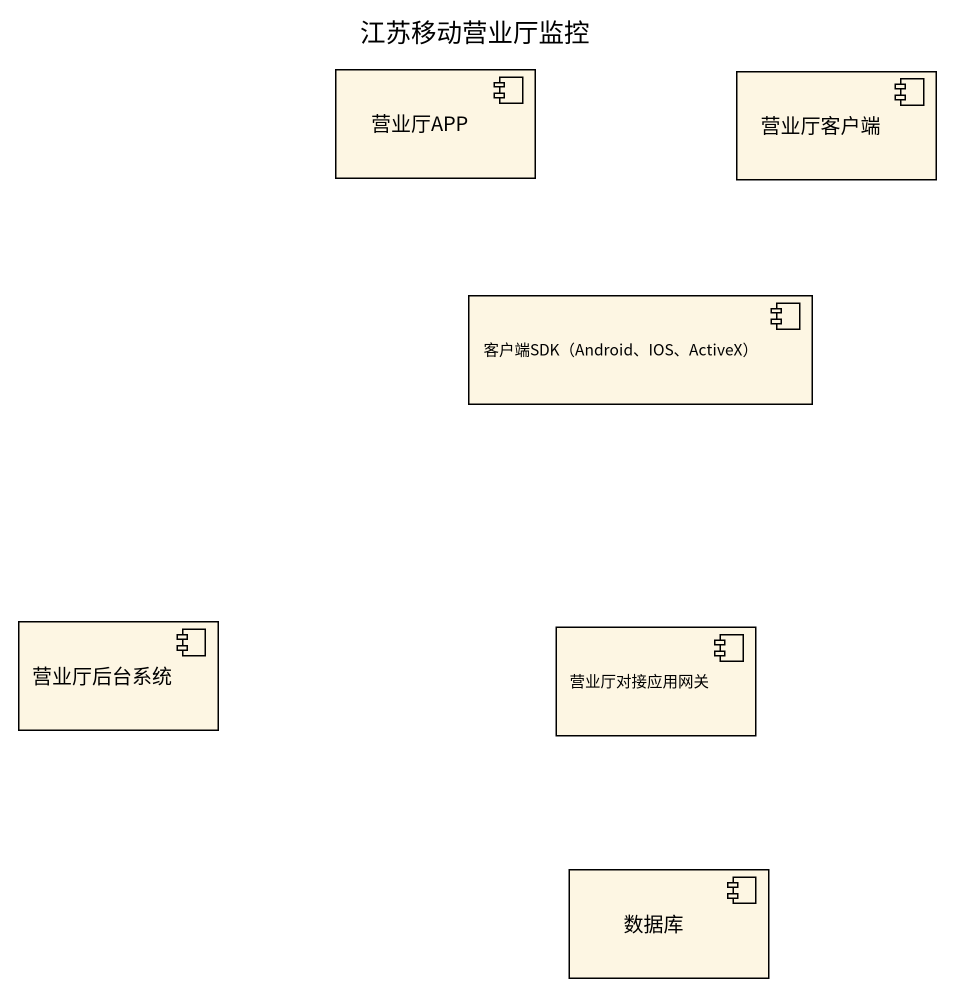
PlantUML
@startuml
title 江苏移动营业厅监控
component 营业厅APP
component 营业厅客户端
component "客户端SDK（Android、IOS、ActiveX）" as 客户端SDK_Android_IOS_ActiveX
component 营业厅后台系统
component 营业厅对接应用网关
component 数据库
@enduml
